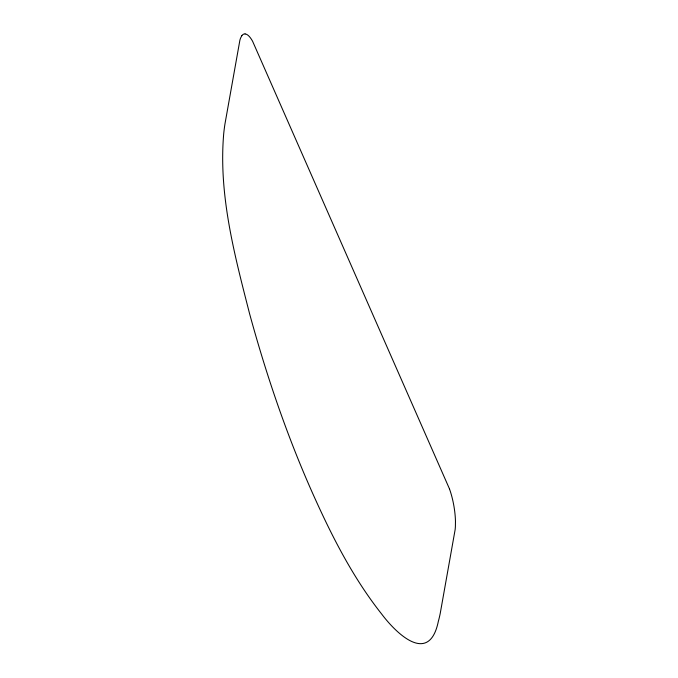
<?xml version="1.0" encoding="UTF-8"?>
<svg xmlns="http://www.w3.org/2000/svg" width="678" height="678" viewBox="0 0 678 678"><rect width="100%" height="100%" fill="white"/><g stroke="black" fill="none" stroke-linecap="round" stroke-linejoin="round"><path stroke-width="1.02" d="M241.86 35.654L240.622 37.985A37.18 11.043 79.4 0 0 239.876 40.282L224.952 123.989A155.431 46.189 79.4 0 0 223.74 133.38C218.35 194.603 234.58 255.038 249.614 313.829C266.208 374.536 286.455 434.327 311.999 491.881C331.093 534.705 352.433 577.088 381.646 614.022C396.655 634.006 429.31 665.44 438.352 621.319A155.431 46.189 79.4 0 0 440.225 613.437L455.133 529.671A37.18 11.043 79.4 0 0 455.396 526.281L455.463 521.289A34.197 10.162 79.4 0 0 454.336 508.695A34.01 10.102 79.4 0 0 449.463 488.846M449.463 488.846L252.631 41.341A34.01 10.102 79.4 0 0 245.089 33.976M241.86 35.646A34.197 10.162 79.4 0 1 245.08 33.908"/></g></svg>
